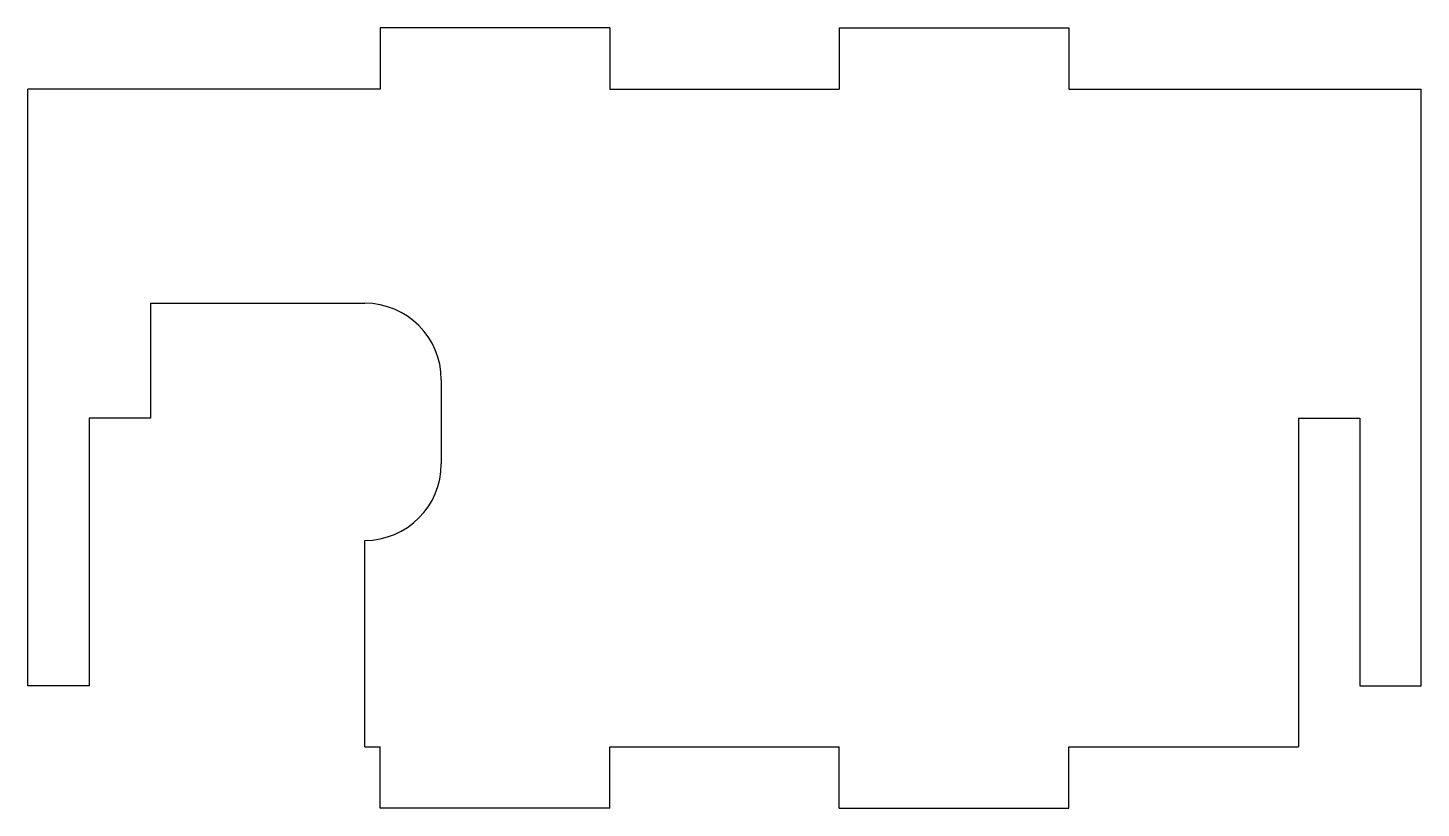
# Model space of a CAD drawing. Header units: millimetres. Extents: x 0 to 182, y 0 to 102.
import ezdxf

# ---------------------------------------------------------------- set-up
doc = ezdxf.new("R2010")
doc.units = ezdxf.units.MM

msp = doc.modelspace()

# ---------------------------------------------------------------- linework, layer by layer
at = {"color": 1}
for p, q in [((76, 102), (46, 102)), ((46, 102), (46, 94)), ((76, 102), (76, 94)), ((106, 102), (106, 94)), ((106, 102), (136, 102)), ((136, 102), (136, 94)), ((46, 94), (0, 94)), ((0, 16), (0, 94)), ((76, 94), (106, 94)), ((136, 94), (182, 94)), ((182, 16), (182, 94)), ((16, 66), (16, 51)), ((16, 66), (44, 66)), ((54, 56), (54, 45)), ((16, 51), (8, 51)), ((8, 51), (8, 16)), ((166, 51), (166, 8)), ((166, 51), (174, 51)), ((174, 51), (174, 16)), ((44, 8), (44, 35)), ((8, 16), (0, 16)), ((174, 16), (182, 16)), ((44, 8), (46, 8)), ((46, 0), (46, 8)), ((76, 0), (76, 8)), ((76, 8), (106, 8)), ((106, 0), (106, 8)), ((136, 0), (136, 8)), ((136, 8), (166, 8)), ((76, 0), (46, 0)), ((106, 0), (136, 0))]:
    msp.add_line(p, q, dxfattribs=at)
for centre, start, end in [((44, 56), 0, 90), ((44, 45), 270, 0)]:
    msp.add_arc(centre, 10, start, end, dxfattribs=at)

doc.saveas('drawing.dxf')
